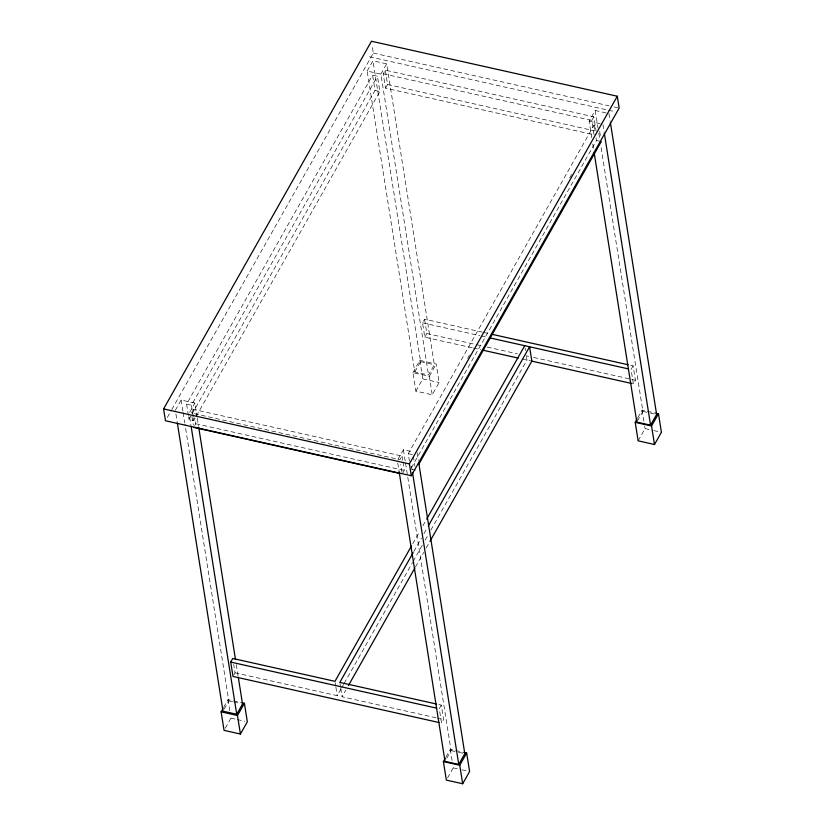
<?xml version="1.0" encoding="UTF-8"?>
<svg xmlns="http://www.w3.org/2000/svg" width="825" height="825" viewBox="0 0 825 825"><rect width="100%" height="100%" fill="white"/><g stroke="black" fill="none" stroke-linecap="round" stroke-linejoin="round"><path stroke-width="0.62" stroke-dasharray="4.12 3.09" d="M167.362 417.388L171.167 410.664M171.796 409.54L373.343 53.089L372.034 44.797M175.333 410.283L181.139 400.012L194.875 403.085L197.082 417.048M367.146 71.043L372.962 60.772L386.688 63.845L434.342 364.722L428.536 374.993L414.81 371.92L367.146 71.043L380.882 74.116L428.536 374.993M188.399 415.583L186.584 404.126L372.601 75.147L377.448 76.23L379.861 91.513L193.854 420.482L189.007 419.399L188.605 416.852M193.246 416.666L191.431 405.209L377.448 76.23M189.647 412.325L194.875 403.085M380.882 74.116L386.688 63.845M193.473 409.406L191.421 413.026L399.96 459.68L402.012 456.05L193.473 409.406L194.04 412.995M593.825 116.81L591.783 120.429L594.052 134.784L385.512 88.131L383.233 73.786L385.285 70.156L593.825 116.81L596.104 131.165M189.007 419.399L191.534 414.923M192.173 413.799L375.014 90.42L372.601 75.147M194.721 425.566L195.742 423.751L194.793 417.77M385.512 88.131L387.554 84.511L385.285 70.156M472.168 347.789L424.803 337.188L422.534 322.843L424.586 319.223L482.367 332.145M234.011 674.623L235.042 672.808L233.712 664.445M424.803 337.188L426.855 333.568L424.586 319.223M223.637 707.407L228.04 699.621L240.622 702.436M412.943 372.611L419.853 360.381L436.208 364.042L439.137 382.552L432.228 394.783L415.872 391.122L412.943 372.611L429.299 376.272L432.228 394.783M224.153 709.108L228.793 700.899L184.965 424.132M414.81 371.92L420.616 361.659L372.962 60.772M225.318 728.145L230.969 718.142L230.577 715.667M415.872 391.122L422.792 378.902L419.853 360.381M429.299 376.272L436.208 364.042M397.959 459.381L403.415 449.738L413.397 451.966M591.783 137.723L589.163 121.213L595.227 110.488L606.468 113.004M409.468 461.35L408.251 453.709L594.01 125.183L597.64 125.998M402.961 462.031L404.281 470.405L402.239 474.024L400.723 464.465M467.62 358.37L469.528 355.008M569.693 177.849L571.591 174.487M411.314 467.868L596.434 140.467L596.021 137.919M412.768 543.716L419.729 531.413M422.885 525.824L426.051 520.224M413.82 551.512L421.41 538.086M423.937 533.62L427.103 528.021M235.042 672.808L337.229 695.671L341.034 688.958M341.663 687.844L343.561 684.482M344.19 683.368L412.51 562.547M413.139 561.423L422.627 544.644M425.164 540.169L427.69 535.693M430.856 530.104L527 360.051L526.247 355.266M436.064 717.781L342.076 696.754L345.871 690.04M415.46 566.981L423.679 552.441M426.205 547.965L429.371 542.376M441.303 705.117L439.261 708.737L441.53 723.082L443.582 719.462L441.303 705.117L438.797 704.55M633.126 365.867L631.073 369.497L633.352 383.842L635.394 380.222L633.126 365.867L630.609 365.31M445.912 757.133L450.316 749.347L464.155 752.441M637.725 417.883L642.128 410.108L655.968 413.201M446.83 758.123L451.069 750.616L405.426 462.433M637.426 421.028L642.892 411.376L600.858 146.035M447.593 777.872L453.245 767.858L452.853 765.394M638.148 440.849L645.067 428.618L644.676 426.154M373.343 53.089L609.139 105.827M614.151 106.951L617.915 107.797M369.538 56.781L607.272 109.962M608.53 110.241L614.821 111.643M383.233 73.786L591.783 120.429M589.163 121.213L602.9 124.286L604.106 131.907M387.554 84.511L594.846 130.876M375.014 90.42L379.861 91.513M596.434 140.467L600.064 141.281M483.625 332.423L488.647 333.548M422.534 322.843L479.861 335.672M481.109 335.95L487.338 337.343M426.855 333.568L482.13 345.933M487.152 347.057L517.306 353.801M526.103 355.771L528.608 356.328M533.641 357.452L630.372 379.098M631.63 379.376L635.394 380.222M473.416 348.067L480.892 349.738M522.019 358.937L530.64 360.865M420.616 361.659L434.342 364.722M642.892 411.376L649.131 412.778M650.378 413.057L656.618 414.449M422.792 378.902L439.137 382.552M645.067 428.618L652.606 430.31M653.864 430.588L661.413 432.279M186.584 404.126L191.431 405.209M408.251 453.709L413.098 454.792M411.881 469.26L415.522 470.064M195.742 423.751L404.281 470.405M437.312 718.059L443.582 719.462M228.793 700.899L232.537 701.735M233.784 702.013L240.034 703.416M451.069 750.616L457.308 752.018M458.556 752.297L464.805 753.689M230.969 718.142L236.002 719.266M237.26 719.544L244.808 721.236M453.245 767.858L460.793 769.55M462.052 769.828L468.342 771.241M608.963 113.561L610.17 121.182M599.662 131.361L600.672 137.734M595.227 110.488L598.042 128.267M598.847 133.341L599.651 138.425M642.128 410.108L643.892 421.214M594.01 125.183L595.021 131.557M592.783 144.066L593.587 149.15M525.112 348.098L525.484 350.491M417.151 452.812L418.358 460.422M413.304 456.07L414.913 466.249M411.489 466.063L412.088 469.879M403.415 449.738L405.219 461.165M450.316 749.347L452.069 760.454M402.012 456.05L402.765 460.835M397.753 463L399.166 471.879M339.993 683.605L340.56 687.194M340.756 688.39L342.076 696.754M335.146 682.523L335.723 686.111M335.909 687.297L337.229 695.671M197.288 418.316L198.495 425.937M236.29 664.61L238.105 676.036M193.452 417.935L193.854 420.482M191.988 416.615L193.318 424.988M189.667 417.161L190.874 424.782M181.139 400.012L182.954 411.438M183.15 412.706L184.759 422.864M228.04 699.621L229.804 710.738M175.942 414.088L177.148 421.709"/><path stroke-width="1.24" d="M163.587 408.911L371.477 41.25L617.296 96.236L619.163 108.075L411.283 475.747L165.464 420.75L163.587 408.911L409.406 463.908L411.283 475.747M439.013 722.525L232.99 676.438L230.711 662.083L232.763 658.463L334.96 681.326L411.5 545.954M241.88 702.725L244.396 703.282L247.325 721.803L240.405 734.023L224.06 730.373L221.121 711.851L223.008 708.52M177.344 422.978L222.987 711.171L236.723 714.244L242.529 703.972L238.301 677.304M240.405 734.023L237.476 715.512L244.396 703.282M409.406 463.908L617.296 96.236M418.688 464.465L601.27 141.549M426.68 519.111L524.731 345.706M413.181 552.637L339.807 682.409L436.291 703.993M428.361 525.783L529.578 346.789L531.847 361.133L430 541.252M348.408 685.565L414.82 568.105M464.155 752.441L466.661 753.008L469.6 771.519L462.681 783.75L446.335 780.089L443.396 761.578L445.283 758.237M655.968 413.201L658.484 413.758L661.413 432.279L654.503 444.51L638.148 440.849L635.219 422.338L637.106 418.997M399.166 471.879L445.005 761.341L458.741 764.414L464.805 753.689L418.76 462.959M594.196 152.955L636.828 422.101L650.554 425.174L656.618 414.449L610.366 122.451M462.681 783.75L459.752 765.239L466.661 753.008M654.503 444.51L651.564 425.989L658.484 413.758M492.422 334.393L628.103 364.743M489.833 337.899L628.567 368.93M483.378 350.295L518.275 358.102M531.847 361.133L632.094 383.563M635.219 422.338L651.564 425.989M193.689 427.381L399.723 473.468M230.711 662.083L436.745 708.17M221.121 711.851L237.476 715.512M443.396 761.578L459.752 765.239M604.312 133.176L650.554 425.174M412.49 472.416L458.741 764.414M198.691 427.206L235.486 659.536M191.08 426.051L236.723 714.244"/></g></svg>
